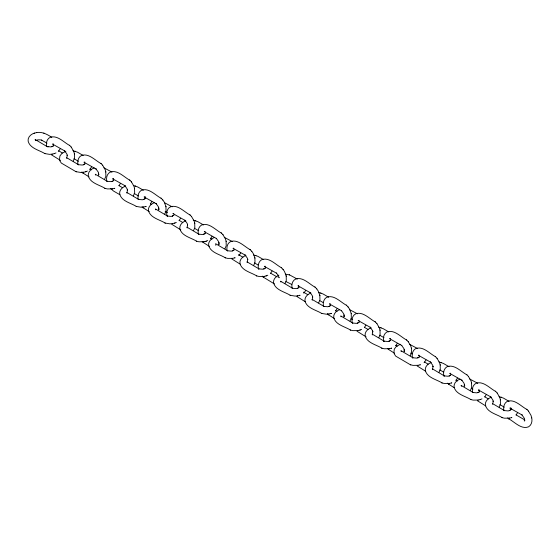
<?xml version="1.0" encoding="UTF-8"?>
<svg xmlns="http://www.w3.org/2000/svg" width="560" height="560" viewBox="0 0 560 560"><rect width="100%" height="100%" fill="white"/><g stroke="black" fill="none" stroke-linecap="round" stroke-linejoin="round"><path stroke-width="0.84" d="M215.845 245.357L215.614 243.684L227.724 250.859L227.339 250.768L231.336 251.132L232.869 250.768L232.484 250.859L234.129 249.725L233.772 250.404M67.018 157.087L67.179 155.099L67.291 155.477L66.843 153.965L64.519 150.689L64.799 150.976L52.528 144.074L53.473 143.941M127.19 191.828L127.344 189.833L127.456 190.218L127.008 188.706L124.691 185.423L124.964 185.71L112.7 178.815L113.463 178.787L112.903 178.962M187.355 226.562L187.516 224.574L187.628 224.959L187.18 223.44L184.863 220.164L185.136 220.451L172.865 213.549L173.817 213.416M247.527 261.303L247.688 259.315L247.8 259.693L247.352 258.181L245.028 254.905L245.308 255.192L233.037 248.29L233.8 248.262L233.247 248.437M312.48 298.802L312.634 296.814L312.746 297.192L312.298 295.68L309.981 292.404L310.254 292.691L297.99 285.789L298.753 285.761L298.193 285.936M372.645 333.543L372.47 330.421L372.918 331.933L372.806 331.548M432.817 368.277L432.978 366.289L433.09 366.674L432.635 365.155L430.318 361.879L430.591 362.166L418.327 355.264L419.09 355.243L418.537 355.411M492.989 403.018L493.143 401.03L493.255 401.408L492.807 399.896L490.49 396.62L490.763 396.907L478.499 390.005L479.262 389.977L478.702 390.152M53.263 146.188L53.62 145.509L51.975 146.643L52.36 146.552L50.827 146.916L46.83 146.552L48.16 146.867M60.221 148.827L58.289 151.431M84.651 164.311L85.015 163.639L83.37 164.766L83.755 164.675L82.222 165.046L78.218 164.675L78.61 164.766L66.5 157.598L66.857 158.48M91.616 166.95L89.684 169.561M113.428 180.922L113.792 180.25L112.147 181.384L112.532 181.286L110.999 181.657L106.995 181.286L107.387 181.384L95.277 174.209L95.634 175.098M120.393 183.561L118.972 185.717M144.823 199.045L145.187 198.373L143.535 199.507L143.927 199.416L142.387 199.78L138.39 199.416L138.775 199.507L126.665 192.332L127.029 193.221M151.788 201.691L150.367 203.84M173.6 215.663L173.964 214.991L172.312 216.118L172.704 216.027L171.164 216.398L167.167 216.027L167.552 216.118L155.442 208.95L155.806 209.832M180.565 218.302L179.144 220.458M204.995 233.786L205.352 233.114L203.707 234.248L204.092 234.15L202.559 234.521L198.562 234.15L198.947 234.248L186.837 227.073L187.194 227.962M211.96 236.425L210.532 238.581M240.73 253.043L238.798 255.647M265.083 268.478L265.44 267.806L263.795 268.933L264.18 268.842L262.647 269.213L258.65 268.842L259.035 268.933L246.925 261.765L247.282 262.647M272.041 271.117L270.62 273.273M298.718 287.896L299.082 287.224L297.437 288.358L297.822 288.267L296.289 288.631L292.285 288.267L292.677 288.358L280.567 281.183L280.924 282.072M305.683 290.542L303.751 293.146M330.113 306.026L330.47 305.354L328.825 306.481L329.217 306.39L327.677 306.754L323.68 306.39L324.065 306.481L311.955 299.306L312.319 300.195M337.078 308.665L335.657 310.821M358.89 322.637L359.247 321.965L357.602 323.099L357.994 323.001L356.454 323.372L352.457 323.001L352.842 323.099L340.732 315.924L341.089 316.813M365.855 325.276L364.434 327.432M390.285 340.76L390.642 340.088L388.997 341.222L389.382 341.131L387.849 341.495L383.852 341.131L384.237 341.222L372.127 334.047L372.484 334.936M397.243 343.406L395.822 345.555M419.062 357.378L419.419 356.706L417.774 357.833L418.159 357.742L416.626 358.113L412.629 357.742L413.014 357.833L400.904 350.665L401.261 351.547M426.02 360.017L424.088 362.628M450.45 375.501L450.814 374.829L449.169 375.963L449.554 375.865L448.021 376.236L444.017 375.865L444.409 375.963L432.299 368.788L432.656 369.677M457.415 378.14L455.994 380.296M479.227 392.112L479.591 391.44L477.946 392.574L478.331 392.483L476.798 392.847L472.794 392.483L473.186 392.574L461.076 385.399L461.433 386.288M486.192 394.758L484.771 396.907M510.538 410.193L510.902 409.521L509.257 410.648L509.642 410.557L508.109 410.928L504.105 410.557L504.49 410.648L492.38 403.48L492.744 404.362M517.503 412.832L516.082 414.988M73.192 161.147L74.48 158.172L74.368 153.545M104.58 179.277L105.875 176.295L105.763 171.668M133.357 195.888L134.652 192.906L134.54 188.286M164.752 214.011L166.04 211.036L165.928 206.409M193.529 230.629L194.817 227.647L194.705 223.02M224.924 248.752L226.212 245.77L226.1 241.15M253.701 265.363L254.989 262.388L254.877 257.761M285.005 283.444L286.3 280.462L286.188 275.835M318.647 302.862L319.942 299.887L319.83 295.26M350.042 320.992L351.33 318.01L351.218 313.383M378.819 337.603L380.107 334.621L379.995 330.001M410.214 355.726L411.502 352.744L411.39 348.124M438.991 372.344L440.279 369.362L440.167 364.735M470.379 390.467L471.674 387.485L471.562 382.865M499.156 407.078L500.451 404.103L500.339 399.476M99.001 174.461L98.413 175.21L98.567 173.222L98.679 173.6L98.231 172.088L95.914 168.812L96.187 169.099L83.923 162.197L84.868 162.064M159.173 209.195L158.578 209.951L158.739 207.963L158.851 208.341L158.403 206.829L156.086 203.553L156.359 203.84L144.088 196.938L145.04 196.805M219.338 243.936L218.75 244.692L218.911 242.697L219.023 243.082L218.575 241.57L216.251 238.287L216.531 238.574L204.26 231.679L205.205 231.539M344.463 316.176L343.868 316.925L344.029 314.937L344.141 315.315L343.693 313.803L341.376 310.527L341.649 310.814L329.378 303.912L330.33 303.779M404.628 350.91L404.04 351.666L404.201 349.678L404.313 350.056L403.865 348.544L401.541 345.261L401.821 345.555L389.55 338.653L390.495 338.52M464.8 385.651L464.212 386.407L464.366 384.412L464.478 384.797L464.03 383.285L461.713 380.002L461.986 380.289L449.722 373.387L450.667 373.254M524.888 420.343L524.293 421.092L524.454 419.104L524.566 419.489L524.118 417.97L521.801 414.694L522.074 414.981L509.803 408.079L510.755 407.946M34.496 133.112C31.003 133.994 27.517 137.27 28.126 141.141C29.932 148.449 39.375 150.122 44.961 153.65M35.763 140.553L37.898 139.839L40.362 139.839L41.895 140.21L41.51 140.112L47.012 143.143M54.229 153.65L56 152.943M94.283 167.944C90.951 168.973 87.703 172.151 88.298 175.875C90.104 183.19 99.547 184.856 105.133 188.384M85.624 171.773L87.395 171.066M125.678 186.067C122.339 187.096 119.091 190.274 119.693 194.005C121.499 201.313 130.942 202.986 136.528 206.514M154.448 202.678C151.116 203.714 147.868 206.885 148.47 210.616C150.276 217.931 159.719 219.597 165.305 223.125M174.566 223.125L176.337 222.418M185.843 220.808C182.511 221.837 179.263 225.008 179.858 228.739C181.664 236.054 191.107 237.72 196.693 241.248M214.62 237.419C211.288 238.448 208.04 241.626 208.635 245.357C210.441 252.665 219.884 254.338 225.47 257.866M205.961 241.248L207.732 240.541M245.931 255.493C242.599 256.529 239.351 259.7 239.946 263.431C241.752 270.746 251.195 272.412 256.781 275.94M266.049 275.94L267.82 275.233M278.88 275.226C275.793 276.311 273.035 279.433 273.588 282.856C275.394 290.164 284.837 291.837 290.423 295.365M310.961 293.041C307.629 294.077 304.381 297.248 304.976 300.979C306.782 308.294 316.232 309.96 321.818 313.488M339.738 309.659C336.406 310.688 333.158 313.866 333.753 317.59C335.559 324.905 345.002 326.571 350.595 330.099M359.856 330.099L361.627 329.392M371.133 327.782C367.801 328.811 364.553 331.989 365.148 335.72C366.954 343.028 376.397 344.701 381.983 348.229M431.305 362.516C427.973 363.552 424.725 366.723 425.32 370.454C427.126 377.769 436.569 379.435 442.155 382.963M460.082 379.134C456.75 380.163 453.502 383.341 454.097 387.072C455.903 394.38 465.346 396.053 470.932 399.581M480.2 399.581L481.971 398.874M491.393 397.208C488.054 398.244 484.806 401.415 485.408 405.146C487.214 412.461 496.657 414.127 502.243 417.655M265.293 266.231L264.348 266.364L276.612 273.266L276.339 272.979L278.096 275.163L279.104 277.774L278.992 277.389M359.107 320.39L358.155 320.53L370.426 327.425L370.153 327.138L372.526 330.617M36.533 132.622C42.112 131.474 47.32 134.4 51.8 137.361M44.576 153.552L49.595 154.364L52.192 154.133M65.891 151.235L61.831 153.447L59.892 156.058L59.521 159.264L59.892 160.909L61.32 163.065L75.971 171.682L80.99 172.487L83.587 172.256M104.748 188.293L107.366 188.923L112.364 188.874M136.136 206.416L141.155 207.228L143.759 206.997M164.913 223.034L169.932 223.839L172.536 223.608M196.308 241.157L198.933 241.787L203.924 241.738M225.085 257.768L227.71 258.398L232.701 258.349M256.396 275.849L259.014 276.472L264.012 276.423M290.038 295.267L295.057 296.079L297.654 295.848M321.426 313.397L326.445 314.202L329.049 313.971M350.203 330.008L352.828 330.638L357.819 330.589M381.598 348.131L384.216 348.761L389.214 348.712M400.295 344.302L396.235 346.514L394.303 349.125L393.925 352.331L394.303 353.976L395.724 356.132L410.375 364.749L412.993 365.372L417.991 365.323M441.77 382.872L444.388 383.502L449.386 383.453M470.547 399.483L473.165 400.113L478.163 400.064M501.851 417.564L504.476 418.187L509.474 418.138M114.401 188.384L114.786 188.293L112.161 188.923M145.789 206.514L146.174 206.416L143.556 207.046M234.738 257.866L235.123 257.768L232.505 258.398M299.684 295.365L300.076 295.267L297.451 295.897M331.079 313.488L331.464 313.397L328.846 314.02M391.251 348.229L391.636 348.131L389.018 348.761M420.028 364.84L420.413 364.749L417.795 365.372M451.423 382.963L451.808 382.872L449.183 383.502M511.504 417.655L511.889 417.564L509.271 418.187M34.111 133.203L36.736 132.573M51.996 154.182L54.614 153.552M83.384 172.305L86.009 171.682M172.333 223.657L174.951 223.034M203.728 241.787L206.346 241.157M263.809 276.472L266.434 275.849M357.623 330.638L360.241 330.008M477.96 400.113L480.585 399.483M285.39 274.169L289.611 274.918L297.262 279.076M72.919 150.696L77.483 152.187L83.195 155.484M143.367 190.225L137.655 186.928L133.294 185.486M193.263 220.178L197.827 221.662L203.532 224.959M263.62 259.651L257.908 256.354L253.547 254.919M328.657 297.199L322.945 293.902L318.584 292.46M378.553 327.152L383.117 328.643L388.822 331.94M448.994 366.674L443.282 363.377L438.921 361.942M509.082 401.366L503.37 398.069L499.009 396.634M43.764 133.112L44.149 133.203M75.159 151.235L75.544 151.326M103.936 167.846L111.972 172.102M135.324 185.969L135.716 186.067M75.971 171.682L76.356 171.773M195.496 220.71L195.881 220.808M224.273 237.328L232.309 241.577M255.584 255.402L255.969 255.493M289.226 274.827L289.611 274.918M320.614 292.95L320.999 293.041M349.391 309.561L357.434 313.81M380.786 327.684L381.171 327.782M409.563 344.302L417.599 348.551M440.958 362.425L441.343 362.516M469.735 379.043L477.771 383.292M410.375 364.749L410.76 364.84M501.039 397.117L501.431 397.208M286.02 281.603L291.746 284.431M47.215 146.643L35.105 139.468L35.462 140.357M164.493 202.678L172.144 206.836M74.025 158.739L78.407 161.266M134.197 193.473L138.579 196.007M165.165 211.351L167.356 212.618M194.369 228.214L198.751 230.741M254.45 262.906L258.104 265.013M319.487 300.447L323.134 302.561M351.183 318.752L352.646 319.592M379.659 335.188L384.034 337.715M410.627 353.066L412.083 353.913M439.824 369.929L443.478 372.036M471.527 388.227L472.983 389.074M499.912 404.621L504.294 407.148M58.744 150.864L62.391 152.978M90.132 168.994L91.595 169.834M118.909 185.605L122.563 187.712M150.304 203.728L151.767 204.575M179.081 220.346L182.728 222.453M210.476 238.469L211.932 239.309M238.518 254.66L242.9 257.194M270.557 273.161L277.13 276.955M303.471 292.159L307.853 294.686M335.594 310.709L337.057 311.549M364.371 327.32L368.018 329.427M395.766 345.443L397.222 346.29M424.543 362.061L428.19 364.168M455.931 380.184L457.394 381.024M484.708 396.795L488.362 398.902M516.019 414.876L524.783 419.93M60.48 160.412L51.352 154.756M89.012 176.89L82.74 172.879M119.931 194.74L113.505 191.03L110.467 188.377M149.184 211.631L142.912 207.613M180.817 229.887L171.689 224.231M209.356 246.365L203.084 242.354M240.275 264.215L231.861 258.972M274.435 283.941L263.165 277.046M305.221 301.714L296.807 296.464M334.474 318.605L328.202 314.594M366.107 336.868L356.979 331.205M394.646 353.339L388.374 349.328M425.565 371.196L417.144 365.946M454.097 387.667L448.539 384.069M485.73 405.93L477.316 400.68M527.016 409.528C521.024 406.413 514.444 398.496 507.024 401.485C503.951 403.389 503.097 407.428 503.993 410.739M495.705 391.454C489.853 388.381 483.693 381.031 476.455 383.124C472.927 384.475 471.8 388.878 472.57 392.28M466.928 374.836C460.936 371.728 454.356 363.804 446.936 366.793C443.863 368.697 443.016 372.736 443.905 376.047M435.533 356.713C429.541 353.598 422.961 345.681 415.541 348.67C412.468 350.574 411.621 354.613 412.517 357.924M406.756 340.102C400.764 336.987 394.184 329.07 386.764 332.052C383.691 333.956 382.844 337.995 383.74 341.306M508.627 418.761C514.619 421.876 521.199 429.793 528.619 426.804C531.692 424.9 532.539 420.861 531.643 417.55M375.361 321.972C369.516 318.899 363.349 311.556 356.111 313.649C352.583 315 351.463 319.396 352.233 322.798M346.591 305.361C340.599 302.246 334.019 294.329 326.599 297.318C323.526 299.222 322.672 303.261 323.568 306.565M315.196 287.238C309.344 284.165 303.177 276.815 295.946 278.908C292.418 280.259 291.291 284.662 292.061 288.064M281.554 267.813C275.562 264.698 268.982 256.781 261.562 259.77C258.489 261.674 257.642 265.713 258.538 269.024M250.243 249.739C244.398 246.666 238.231 239.323 230.993 241.409C227.465 242.76 226.338 247.163 227.115 250.565M221.466 233.121C215.474 230.013 208.894 222.089 201.474 225.078C198.401 226.982 197.554 231.021 198.45 234.332M190.078 214.998C184.226 211.925 178.059 204.582 170.821 206.675C167.293 208.019 166.173 212.422 166.943 215.824M161.301 198.387C155.309 195.272 148.729 187.355 141.309 190.337C138.236 192.241 137.382 196.28 138.278 199.591M129.906 180.257C124.054 177.184 117.894 169.841 110.656 171.934C107.128 173.285 106.001 177.681 106.771 181.083M101.129 163.646C95.277 160.573 89.117 153.23 81.879 155.323C78.351 156.667 77.224 161.07 77.994 164.472M69.734 145.523C63.889 142.45 57.722 135.1 50.484 137.193C46.956 138.544 45.829 142.947 46.606 146.349M528.451 411.047L530.992 415.352L531.755 417.935M497.14 392.973L499.681 397.271L500.451 399.861M468.363 376.355L470.904 380.66L471.674 383.243M436.975 358.232L439.509 362.537L440.279 365.12M408.198 341.621L410.732 345.919L411.502 348.502M376.803 323.491L379.344 327.796L380.107 330.379M348.026 306.88L349.524 309.015L351.33 313.768M316.631 288.757L318.129 290.892L319.942 295.645M282.989 269.332L284.494 271.467L286.3 276.22M251.685 251.258L253.183 253.393L254.989 258.146M222.908 234.64L225.449 238.945L226.212 241.528M191.513 216.517L194.054 220.822L194.817 223.405M162.736 199.906L164.234 202.041L166.04 206.787M131.341 181.783L133.882 186.081L134.652 188.664M102.564 165.165L105.105 169.47L105.875 172.053M71.176 147.042L73.71 151.34L74.48 153.93M526.736 409.241L528.591 411.194M495.432 391.167L497.287 393.12M507.759 417.844L508.9 419.048M466.655 374.549L468.51 376.509M435.26 356.426L437.115 358.379M447.671 383.152L448.812 384.356M406.483 339.815L408.338 341.768M375.088 321.685L376.943 323.645M387.506 348.411L388.647 349.615M346.311 305.074L348.166 307.027M314.923 286.951L316.778 288.904M327.334 313.677L328.475 314.881M281.281 267.526L283.136 269.479M249.97 249.452L251.825 251.405M262.297 276.129L263.445 277.333M221.193 232.834L223.048 234.794M189.798 214.711L191.653 216.664M202.216 241.437L203.357 242.641M161.021 198.1L162.876 200.053M129.633 179.97L131.488 181.93M100.856 163.359L102.711 165.312M142.044 206.696L143.185 207.907M69.461 145.236L71.316 147.189M81.872 171.962L83.013 173.166M511.07 408.114L511.189 409.185M145.355 196.966L145.474 198.037"/></g></svg>
